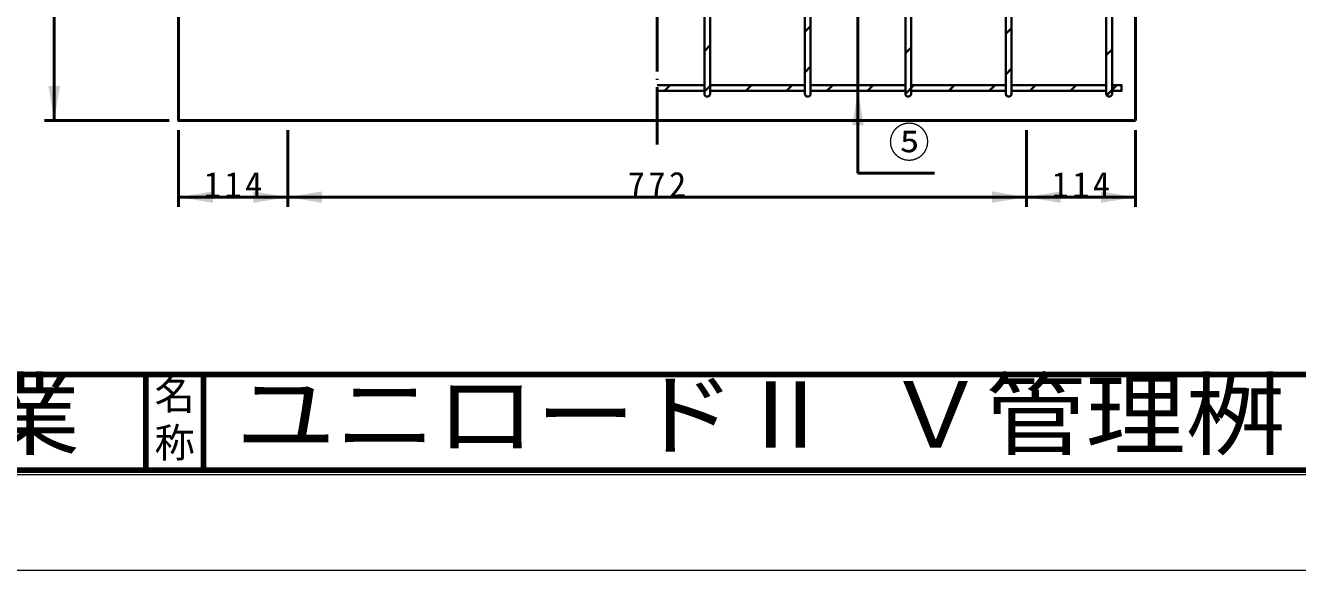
# Model space of a CAD drawing. Units: millimetres, scale not verified. Extents: x -2102 to 2102, y -1485 to 1485.
# Drawn here: x -308 to 1021, y -1485 to -915 of the extents above; entities that cross this region are included whole.
import ezdxf
from ezdxf.enums import TextEntityAlignment as Align

# ---------------------------------------------------------------- set-up
doc = ezdxf.new("R2010")
doc.units = ezdxf.units.MM
doc.header["$LTSCALE"] = 5
doc.linetypes.add('LONG_DASHED_DOTTED', pattern=[15.25, 12, -1.5, 0.25, -1.5])
doc.layers.add('0-0_V-nasSTD', color=7, linetype='Continuous', lineweight=35)
doc.layers.add('0-1_0', color=7, linetype='Continuous', lineweight=50)
doc.styles.add('ＭＳ ゴシック', font='')
doc.styles.get('ＭＳ ゴシック').set_extended_font_data('MS Gothic')

msp = doc.modelspace()

# ---------------------------------------------------------------- linework, layer by layer
at = {"layer": '0-0_V-nasSTD'}
for p, q in [((401.106, -196.756), (401.106, -986.756)), ((407.106, -196.756), (407.106, -986.756)), ((506.106, -196.756), (506.106, -986.756)), ((512.106, -196.756), (512.106, -986.756)), ((611.106, -196.756), (611.106, -986.756)), ((617.106, -196.756), (617.106, -986.756)), ((716.106, -196.756), (716.106, -986.756)), ((722.106, -196.756), (722.106, -986.756)), ((821.106, -196.756), (821.106, -986.756)), ((827.106, -196.756), (827.106, -986.756)), ((506.106, -921.971), (512.106, -915.971)), ((716.106, -924.103), (722.106, -918.103)), ((401.106, -942.118), (407.106, -936.118)), ((611.106, -944.25), (617.106, -938.25)), ((821.106, -946.382), (827.106, -940.382)), ((506.106, -964.397), (512.106, -958.397)), ((716.106, -966.529), (722.106, -960.529)), ((401.106, -977.756), (351.606, -977.756)), ((401.106, -983.756), (351.606, -983.756)), ((359.468, -983.756), (365.468, -977.756)), ((401.106, -984.544), (407.894, -977.756)), ((506.106, -977.756), (407.106, -977.756)), ((506.106, -983.756), (407.106, -983.756)), ((444.321, -983.756), (450.321, -977.756)), ((486.747, -983.756), (492.747, -977.756)), ((611.106, -977.756), (512.106, -977.756)), ((611.106, -983.756), (512.106, -983.756)), ((529.173, -983.756), (535.173, -977.756)), ((571.6, -983.756), (577.6, -977.756)), ((611.106, -986.676), (620.026, -977.756)), ((716.106, -977.756), (617.106, -977.756)), ((716.106, -983.756), (617.106, -983.756)), ((656.453, -983.756), (662.453, -977.756)), ((698.879, -983.756), (704.879, -977.756)), ((716.106, -986.756), (716.106, -983.756)), ((821.106, -977.756), (722.106, -977.756)), ((821.106, -983.756), (722.106, -983.756)), ((722.106, -983.756), (722.106, -986.756)), ((741.305, -983.756), (747.305, -977.756)), ((783.732, -983.756), (789.732, -977.756)), ((821.564, -988.35), (832.158, -977.756)), ((827.106, -977.756), (837.106, -977.756)), ((827.106, -983.756), (837.106, -983.756)), ((837.106, -977.756), (837.106, -983.756))]:
    msp.add_line(p, q, dxfattribs=at)
at = {"layer": '0-0_V-nasSTD', "lineweight": 50}
msp.add_line((561.606, -1069.756), (561.606, -208.756), dxfattribs=at)
at = {"layer": '0-0_V-nasSTD', "lineweight": 100}
for p, q in [((-182.5, -1280), (-182.5, -1380)), ((-122.5, -1280), (-122.5, -1380))]:
    msp.add_line(p, q, dxfattribs=at)
at = {"layer": '0-0_V-nasSTD', "lineweight": 18}
for points in [[(-2102.5, -1485), (-2102.5, 1485), (2102.5, 1485), (2102.5, -1485)], [(-2002.5, -1385), (-2002.5, 1385), (2002.5, 1385), (2002.5, -1385)]]:
    msp.add_lwpolyline(points, close=True, dxfattribs=at)
at = {"layer": '0-0_V-nasSTD', "lineweight": 100}
msp.add_lwpolyline([(-1997.5, 1380), (-1997.5, -1380), (1997.5, -1380), (1997.5, 1380)], close=True, dxfattribs=at)
at = {"layer": '0-0_V-nasSTD'}
for points in [[(351.606, -878.756), (401.106, -878.756), (401.106, -977.756), (351.606, -977.756)], [(827.106, -986.756), (827.106, -983.756), (837.106, -983.756), (837.106, -977.756), (827.106, -977.756), (827.106, -878.756)], [(351.606, -983.756), (401.106, -983.756), (401.106, -986.756)], [(407.106, -986.756), (407.106, -983.756), (506.106, -983.756), (506.106, -986.756)], [(512.106, -986.756), (512.106, -983.756), (611.106, -983.756), (611.106, -986.756)], [(617.106, -986.756), (617.106, -983.756), (716.106, -983.756), (716.106, -986.756)], [(722.106, -986.756), (722.106, -983.756), (821.106, -983.756), (821.106, -986.756)]]:
    msp.add_lwpolyline(points, dxfattribs=at)
for points in [[(407.106, -878.756), (407.106, -977.756), (506.106, -977.756), (506.106, -878.756)], [(512.106, -878.756), (512.106, -977.756), (611.106, -977.756), (611.106, -878.756)], [(617.106, -878.756), (617.106, -977.756), (716.106, -977.756), (716.106, -878.756)], [(722.106, -878.756), (722.106, -977.756), (821.106, -977.756), (821.106, -881.756), (821.106, -878.756), (818.106, -878.756)]]:
    msp.add_lwpolyline(points, close=True, dxfattribs=at)
for centre in [(404.106, -986.756), (404.106, -986.756), (509.106, -986.756), (509.106, -986.756), (614.106, -986.756), (614.106, -986.756), (719.106, -986.756), (719.106, -986.756), (824.106, -986.756), (824.106, -986.756)]:
    msp.add_arc(centre, 3, 180, 0, dxfattribs=at)
for points in [[(-284.394, -978.756), (-278.394, -1014.756), (-272.394, -978.756)], [(555.606, -1019.756), (561.606, -983.756), (567.606, -1019.756)], [(-148.394, -1094.756), (-112.394, -1100.756), (-112.394, -1088.756)], [(-70.394, -1100.756), (-70.394, -1088.756), (-34.394, -1094.756)], [(-34.394, -1094.756), (1.606, -1100.756), (1.606, -1088.756)], [(701.606, -1100.756), (701.606, -1088.756), (737.606, -1094.756)], [(737.606, -1094.756), (773.606, -1100.756), (773.606, -1088.756)], [(815.606, -1100.756), (815.606, -1088.756), (851.606, -1094.756)]]:
    msp.add_solid(points, dxfattribs=at)
at = {"layer": '0-1_0', "linetype": 'LONG_DASHED_DOTTED'}
msp.add_line((351.606, -1039.756), (351.606, 26.244), dxfattribs=at)
at = {"layer": '0-1_0'}
for p, q in [((-278.394, -1014.756), (-278.394, -174.756)), ((851.606, -174.756), (851.606, -1014.756)), ((-158.394, -1014.756), (-288.394, -1014.756)), ((-148.394, -1024.756), (-148.394, -1104.756)), ((-34.394, -1024.756), (-34.394, -1104.756)), ((737.606, -1024.756), (737.606, -1104.756)), ((851.606, -1024.756), (851.606, -1104.756)), ((561.606, -1069.756), (641.606, -1069.756)), ((737.606, -1094.756), (851.606, -1094.756))]:
    msp.add_line(p, q, dxfattribs=at)
at = {"layer": '0-1_0', "lineweight": 100}
msp.add_line((-1997.5, -1280), (1997.5, -1280), dxfattribs=at)
at = {"layer": '0-1_0'}
for points in [[(-148.394, -174.756), (-148.394, -1014.756), (851.606, -1014.756)], [(-148.394, -1094.756), (-34.394, -1094.756), (737.606, -1094.756)]]:
    msp.add_lwpolyline(points, dxfattribs=at)

# ---------------------------------------------------------------- texts
at = {"layer": '0-0_V-nasSTD', "style": 'ＭＳ ゴシック'}
for s, height, p in [('⑤', 31.67, (593.406, -1062.756)), ('名', 30.79, (-173.518, -1326.001)), ('称', 30.79, (-173.524, -1375.99))]:
    msp.add_text(s, height=height, dxfattribs=at).set_placement(p, align=Align.BOTTOM_LEFT)
at = {"layer": '0-0_V-nasSTD', "style": 'ＭＳ ゴシック', "width": 1.1}
for s, p in [('株式会社船生コンクリート工業', (-1714.221, -1377.45)), ('ユニロードⅡ Ｖ管理桝', (-88.75, -1377.53))]:
    msp.add_text(s, height=69.65, dxfattribs=at).set_placement(p, align=Align.BOTTOM_LEFT)
at = {"layer": '0-0_V-nasSTD', "char_height": 26.39, "attachment_point": 7, "style": 'ＭＳ ゴシック'}
for s, insert in [('\\T1.2;114', (-121.994, -1094.756)), ('\\T1.2;772', (321.006, -1094.756)), ('\\T1.2;114', (764.006, -1094.756))]:
    msp.add_mtext(s, dxfattribs=dict(at, insert=insert))

doc.saveas('drawing.dxf')
